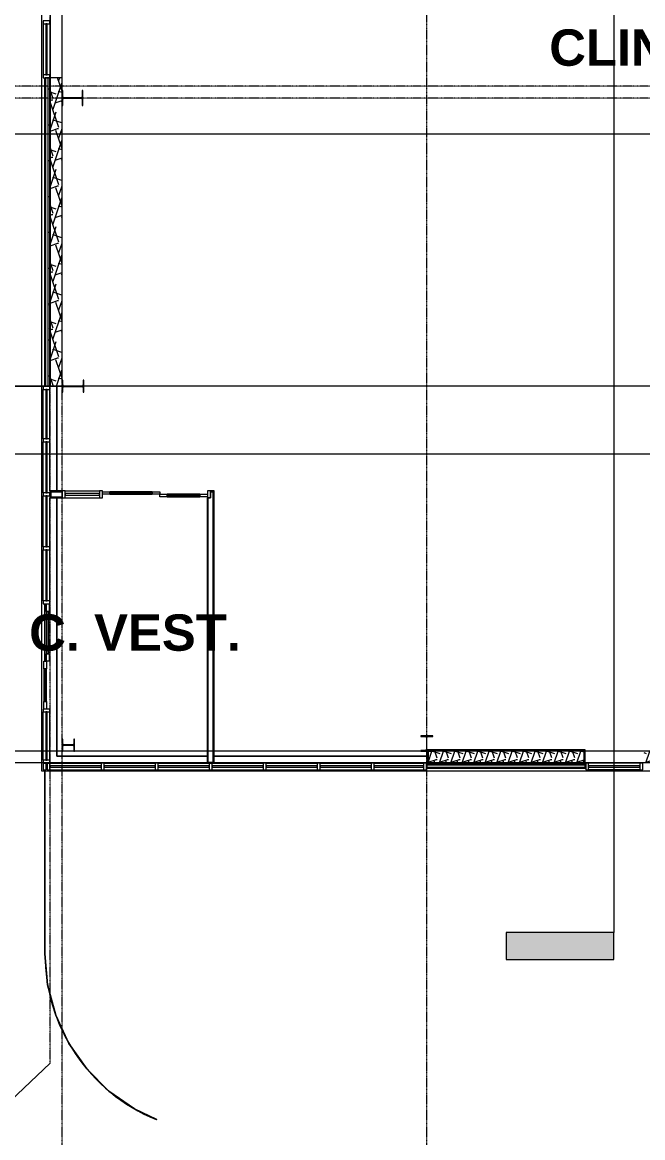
# Model space of a CAD drawing. Header units: inches. Extents: x 25369 to 33161, y -23509 to -20274.
# Drawn here: x 27972 to 28388, y -23046 to -22299 of the extents above; entities that cross this region are included whole.
import ezdxf

# ---------------------------------------------------------------- set-up
doc = ezdxf.new("R2010")
doc.units = ezdxf.units.IN
doc.header["$MEASUREMENT"] = 0
doc.linetypes.add('Grid Line 1_2_', pattern=[0.875, 0.5, -0.125, 0.125, -0.125])
for name, color, linetype, lineweight in [('A-DOOR', 31, 'Continuous', 9), ('A-FLOR', 192, 'Continuous', 9), ('A-GLAZ-CURT', 52, 'Continuous', 9), ('A-GLAZ-CWMG', 51, 'Continuous', 9), ('A-WALL', 113, 'Continuous', 9), ('A-WALL-PATT', 111, 'Continuous', 25), ('C-TOPO', 7, 'Continuous', 9), ('Conc', 7, 'Continuous', 13), ('G-ANNO-SYMB', 111, 'Continuous', 9), ('I-WALL', 2, 'Continuous', 9), ('L-SITE-WALL', 31, 'Continuous', 9), ('M-AREA-IDEN', 171, 'Continuous', 9), ('S-BEAM', 12, 'Continuous', 9), ('S-COLS', 52, 'Continuous', 9), ('S-GRID', 1, 'Continuous', 9)]:
    doc.layers.add(name, color=color, linetype=linetype, lineweight=lineweight)
doc.styles.add('Arial_B', font='arialbd.ttf', dxfattribs={"height": 24.354149})
pattern_1 = [(45, (5929.126, 0), (-19.00703, 19.00703), []), (45, (5929.126, 28.8), (-19.00703, 19.00703), [])]
pattern_2 = [(161.57, (5930.086, 0.96), (-7.6802237, -0.0009796), [0, -54.643, 6.067, 0]), (18.43, (5928.166, 0.96), (-7.6802237, 0.0009796), [0, -54.643, 6.067, 0]), (108.43, (5930.086, 0.96), (3.8382953, -19.20136532), [18.211, -42.499]), (71.57, (5928.166, 0.96), (3.8382953, 19.20136532), [18.211, -42.499])]
pattern_3 = [(0, (5929.126, 0), (30.72, 7.68), [2.534, -20.506, 2.534, -20.506, -122.88]), (0, (5929.126, 0), (30.72, 7.68), [-46.08, 2.534, -43.546, 2.534, -20.506, -53.76]), (0, (5929.126, 0), (30.72, 7.68), [-115.2, 2.534, -12.826, 2.534, -35.866]), (120, (5940.646, 3.84), (-22.0110751, 22.7643004), [2.534, -20.506, 2.534, -20.506, -122.88]), (120, (5940.646, 3.84), (-22.0110751, 22.7643004), [-46.08, 2.534, -43.546, 2.534, -20.506, -53.76]), (120, (5940.646, 3.84), (-22.0110751, 22.7643004), [-115.2, 2.534, -12.826, 2.534, -35.866]), (240, (5944.486, 19.2), (-8.7089249, -30.4443004), [2.534, -20.506, 2.534, -20.506, -122.88]), (240, (5944.486, 19.2), (-8.7089249, -30.4443004), [-46.08, 2.534, -43.546, 2.534, -20.506, -53.76]), (240, (5944.486, 19.2), (-8.7089249, -30.4443004), [-115.2, 2.534, -12.826, 2.534, -35.866])]
pattern_4 = [(0, (5929.126, 0), (0, 24), []), (90, (5929.126, 0), (-24, 1e-15), [])]
pattern_5 = [(0, (5929.126, 0), (61.44, 15.36), [2.534, -43.546, 2.534, -43.546, -245.76]), (0, (5929.126, 0), (61.44, 15.36), [-92.16, 2.534, -89.626, 2.534, -43.546, -107.52]), (0, (5929.126, 0), (61.44, 15.36), [-230.4, 2.534, -28.186, 2.534, -74.266]), (120, (5952.166, 7.68), (-44.02215, 45.528601), [2.534, -43.546, 2.534, -43.546, -245.76]), (120, (5952.166, 7.68), (-44.02215, 45.528601), [-92.16, 2.534, -89.626, 2.534, -43.546, -107.52]), (120, (5952.166, 7.68), (-44.02215, 45.528601), [-230.4, 2.534, -28.186, 2.534, -74.266]), (240, (5959.846, 38.4), (-17.41785, -60.888601), [2.534, -43.546, 2.534, -43.546, -245.76]), (240, (5959.846, 38.4), (-17.41785, -60.888601), [-92.16, 2.534, -89.626, 2.534, -43.546, -107.52]), (240, (5959.846, 38.4), (-17.41785, -60.888601), [-230.4, 2.534, -28.186, 2.534, -74.266])]

# ---------------------------------------------------------------- blocks, each defined once
blk = doc.blocks.new('Struct_Xcel_Sports Complex_rvt-2-Overall Floor Plan')
at = {"layer": 'A-FLOR', "color": 8}
for p, q in [((22066.14, -22613.05), (22066.14, -22542.93)), ((22066.14, -22790.8), (22066.14, -22617.8)), ((22166.77, -22790.8), (22066.14, -22790.8)), ((22314.02, -22790.8), (22171.52, -22790.8))]:
    blk.add_line(p, q, dxfattribs=at)
at = {"layer": 'L-SITE-WALL', "color": 8}
for p, q in [((22058.14, -22543.18), (22058.14, -22336.55)), ((22066.14, -22542.93), (22066.14, -22613.05)), ((22066.14, -22617.8), (22066.14, -22790.8)), ((22058.14, -22727.24), (22058.14, -22688.8)), ((22066.14, -22790.8), (22166.77, -22790.8)), ((22171.52, -22790.8), (22314.02, -22790.8)), ((22059.58, -22798.8), (22059.02, -22798.8)), ((22420.33, -22798.8), (22313.77, -22798.8))]:
    blk.add_line(p, q, dxfattribs=at)
blk = doc.blocks.new('Girt_C - 8_D-1405485-Overall Floor Plan')
at = {"layer": 'S-BEAM', "color": 8}
for p, q in [((22061.64, -21725.27), (22061.64, -22336.55)), ((22061.73, -21725.27), (22061.83, -21725.27)), ((22061.83, -21725.27), (22069.45, -21725.27)), ((22069.45, -21725.27), (22069.55, -21725.27)), ((22069.64, -21862.55), (22069.64, -21725.27)), ((22069.64, -22103.8), (22069.64, -21872.55)), ((22069.64, -22336.55), (22069.64, -22113.8))]:
    blk.add_line(p, q, dxfattribs=at)
blk = doc.blocks.new('W-Wide Flange-Column - B4_C-1389226-Overall Floor Plan')
at = {"layer": 'S-COLS'}
h = blk.add_hatch(dxfattribs=at)
h.set_pattern_fill('FP_19', color=8, style=0, pattern_type=2)
h.set_pattern_definition([(135, (-16854.176, -22073.765), (-19.00703, -19.00703), []), (135, (-16882.976, -22073.765), (-19.00703, -19.00703), [])])
h.paths.add_polyline_path([(4, -3.69), (0.84, -3.69), (0.35, -3.49), (0.14, -3), (0.14, 3), (0.35, 3.49), (0.84, 3.69), (4, 3.69), (4, 4.13), (-4, 4.13), (-4, 3.69), (-0.84, 3.69), (-0.35, 3.49), (-0.14, 3), (-0.14, -3), (-0.35, -3.49), (-0.84, -3.69), (-4, -3.69), (-4, -4.12), (4, -4.12)], flags=0)
at = {"layer": 'S-COLS', "color": 7, "lineweight": 13}
for p, q in [((4, 4.13), (-4, 4.13)), ((-4, 4.13), (-4, 3.69)), ((-4, 3.69), (-0.84, 3.69)), ((-0.14, 3), (-0.14, -3)), ((0.14, -3), (0.14, 3)), ((0.84, 3.69), (4, 3.69)), ((4, 3.69), (4, 4.13)), ((-0.84, -3.69), (-4, -3.69)), ((-4, -3.69), (-4, -4.12)), ((-4, -4.12), (4, -4.12)), ((4, -3.69), (0.84, -3.69)), ((4, -4.12), (4, -3.69))]:
    blk.add_line(p, q, dxfattribs=at)
for centre, start, end in [((-0.84, 3), 0, 90), ((0.84, 3), 90, 180), ((-0.84, -3), 270, 0), ((0.84, -3), 180, 270)]:
    blk.add_arc(centre, 0.691, start, end, dxfattribs=at)
blk = doc.blocks.new('Girt_C - 8_D-1405489-Overall Floor Plan')
at = {"layer": 'S-BEAM', "color": 8}
for p, q in [((22458.77, -22787.3), (22420.08, -22787.3)), ((22420.08, -22795.3), (22458.77, -22795.3))]:
    blk.add_line(p, q, dxfattribs=at)
blk = doc.blocks.new('W-Wide Flange-Column - B4_F-1389255-Overall Floor Plan')
at = {"layer": 'S-COLS'}
h = blk.add_hatch(dxfattribs=at)
h.set_pattern_fill('FP_22', color=8, style=0, pattern_type=2)
h.set_pattern_definition([(135, (-16613.926, -22076.89), (-19.00703, -19.00703), []), (135, (-16642.726, -22076.89), (-19.00703, -19.00703), [])])
h.paths.add_polyline_path([(4, -6.82), (0.84, -6.82), (0.35, -6.61), (0.14, -6.12), (0.14, 6.12), (0.35, 6.61), (0.84, 6.82), (4, 6.82), (4, 7.25), (-4, 7.25), (-4, 6.82), (-0.84, 6.82), (-0.35, 6.61), (-0.14, 6.12), (-0.14, -6.12), (-0.35, -6.61), (-0.84, -6.82), (-4, -6.82), (-4, -7.25), (4, -7.25)], flags=0)
at = {"layer": 'S-COLS', "color": 7, "lineweight": 13}
for p, q in [((4, 7.25), (-4, 7.25)), ((-4, 7.25), (-4, 6.82)), ((-4, 6.82), (-0.84, 6.82)), ((-0.14, 6.12), (-0.14, -6.12)), ((0.14, -6.12), (0.14, 6.12)), ((0.84, 6.82), (4, 6.82)), ((4, 6.82), (4, 7.25)), ((-0.84, -6.82), (-4, -6.82)), ((-4, -6.82), (-4, -7.25)), ((-4, -7.25), (4, -7.25)), ((4, -6.82), (0.84, -6.82)), ((4, -7.25), (4, -6.82))]:
    blk.add_line(p, q, dxfattribs=at)
for centre, start, end in [((-0.84, 6.12), 0, 90), ((0.84, 6.12), 90, 180), ((-0.84, -6.12), 270, 0), ((0.84, -6.12), 180, 270)]:
    blk.add_arc(centre, 0.691, start, end, dxfattribs=at)
blk = doc.blocks.new('Rectangular Mullion - Exterior 2_ x 4_5_-1142339-Overall Floor Plan')
at = {"layer": 'A-GLAZ-CWMG', "color": 7, "lineweight": 13}
for p, q in [((-2, 3), (0, 3)), ((-2, -1.5), (-2, 3)), ((0, 3), (0, -1.5)), ((0, -1.5), (-2, -1.5))]:
    blk.add_line(p, q, dxfattribs=at)
blk = doc.blocks.new('Rectangular Mullion - Exterior 2_ x 4_5_-1146635-Overall Floor Plan')
at = {"layer": 'A-GLAZ-CWMG', "color": 7, "lineweight": 13}
for p, q in [((0, 3), (-2, 3)), ((-2, 3), (-2, -1.5)), ((0, -1.5), (0, 3)), ((-2, -1.5), (0, -1.5))]:
    blk.add_line(p, q, dxfattribs=at)
blk = doc.blocks.new('System Panel - Glazed-frosted-1142378-Overall Floor Plan')
at = {"layer": 'A-GLAZ-CURT', "color": 7, "lineweight": 13}
for p, q in [((16.53125, -0.25), (-16.53125, -0.25)), ((-16.53125, -0.25), (-16.53125, -1.25)), ((-16.53125, -1.25), (16.53125, -1.25)), ((16.53125, -1.25), (16.53125, -0.25))]:
    blk.add_line(p, q, dxfattribs=at)
blk = doc.blocks.new('Rectangular Mullion - Exterior 2_ x 4_5_-1135321-Overall Floor Plan')
at = {"layer": 'A-GLAZ-CWMG', "color": 8}
for p, q in [((22278.7, -22795.43), (22311.77, -22795.43)), ((22278.7, -22799.93), (22311.77, -22799.93))]:
    blk.add_line(p, q, dxfattribs=at)
blk = doc.blocks.new('Rectangular Mullion - Exterior 2_ x 4_5_-1142379-Overall Floor Plan')
at = {"layer": 'A-GLAZ-CWMG', "color": 7, "lineweight": 13}
for p, q in [((-2, 3), (0, 3)), ((-2, -1.5), (-2, 3)), ((0, 3), (0, -1.5)), ((0, -1.5), (-2, -1.5))]:
    blk.add_line(p, q, dxfattribs=at)
blk = doc.blocks.new('Rectangular Mullion - Exterior 2_ x 4_5_-1142382-Overall Floor Plan')
at = {"layer": 'A-GLAZ-CWMG', "color": 7, "lineweight": 13}
for p, q in [((0, 3), (-2, 3)), ((-2, 3), (-2, -1.5)), ((0, -1.5), (0, 3)), ((-2, -1.5), (0, -1.5))]:
    blk.add_line(p, q, dxfattribs=at)
blk = doc.blocks.new('System Panel - Glazed-frosted-1142383-Overall Floor Plan')
at = {"layer": 'A-GLAZ-CURT', "color": 7, "lineweight": 13}
for p, q in [((17.09375, -0.25), (-17.09375, -0.25)), ((-17.09375, -0.25), (-17.09375, -1.25)), ((-17.09375, -1.25), (17.09375, -1.25)), ((17.09375, -1.25), (17.09375, -0.25))]:
    blk.add_line(p, q, dxfattribs=at)
blk = doc.blocks.new('Rectangular Mullion - Exterior 2_ x 4_5_-769211-Overall Floor Plan')
at = {"layer": 'A-GLAZ-CWMG', "color": 8}
for p, q in [((26281.52, -22759.18), (26281.52, -22724.99)), ((26286.02, -22759.18), (26286.02, -22724.99))]:
    blk.add_line(p, q, dxfattribs=at)
blk = doc.blocks.new('Rectangular Mullion - Exterior 2_ x 4_5_-827464-Overall Floor Plan')
at = {"layer": 'A-GLAZ-CWMG', "color": 7, "lineweight": 13}
for p, q in [((-1, 3), (1, 3)), ((-1, -1.5), (-1, 3)), ((1, 3), (1, -1.5)), ((1, -1.5), (-1, -1.5))]:
    blk.add_line(p, q, dxfattribs=at)
blk = doc.blocks.new('Rectangular Mullion - Exterior 2_ x 4_5_-V15-Overall Floor Plan')
at = {"layer": 'A-GLAZ-CWMG', "color": 8}
for p, q in [((22206.33, -22795.43), (22240.52, -22795.43)), ((22206.33, -22799.93), (22240.52, -22799.93))]:
    blk.add_line(p, q, dxfattribs=at)
blk = doc.blocks.new('Rectangular Mullion - Exterior 2_ x 4_5_-1115231-Overall Floor Plan')
at = {"layer": 'A-GLAZ-CWMG', "color": 7, "lineweight": 13}
for p, q in [((-1, 3), (1, 3)), ((-1, -1.5), (-1, 3)), ((1, 3), (1, -1.5)), ((1, -1.5), (-1, -1.5))]:
    blk.add_line(p, q, dxfattribs=at)
blk = doc.blocks.new('Rectangular Mullion - Exterior 2_ x 4_5_-V16-Overall Floor Plan')
at = {"layer": 'A-GLAZ-CWMG', "color": 8}
for p, q in [((22170.14, -22799.93), (22204.33, -22799.93)), ((22171.52, -22795.43), (22204.33, -22795.43))]:
    blk.add_line(p, q, dxfattribs=at)
blk = doc.blocks.new('System Panel - INSULATED LOW-E GLAZING _SEE ELEVATIONS FOR U-FACTOR_ SHGC_ _ LT_-827433-Overall Floor Plan')
at = {"layer": 'A-GLAZ-CURT', "color": 7, "lineweight": 13}
for p, q in [((17.09375, -0.25), (-17.09375, -0.25)), ((-17.09375, -0.25), (-17.09375, -1.25)), ((-17.09375, -1.25), (17.09375, -1.25)), ((17.09375, -1.25), (17.09375, -0.25))]:
    blk.add_line(p, q, dxfattribs=at)
at = {"layer": 'A-GLAZ-CURT', "color": 10}
for p, q in [((-17.09375, -1.25), (-17.09375, -0.25)), ((17.09375, -0.25), (-17.09375, -0.25)), ((-17.09375, -1.25), (17.09375, -1.25)), ((17.09375, -0.25), (17.09375, -1.25))]:
    blk.add_line(p, q, dxfattribs=at)
blk = doc.blocks.new('Rectangular Mullion - Exterior 2_ x 4_5_-769200-Overall Floor Plan')
at = {"layer": 'A-GLAZ-CWMG', "color": 8}
for p, q in [((24100.14, -22795.43), (24132.95, -22795.43)), ((24100.14, -22799.93), (24134.33, -22799.93))]:
    blk.add_line(p, q, dxfattribs=at)
blk = doc.blocks.new('System Panel - INSULATED LOW-E GLAZING _SEE ELEVATIONS FOR U-FACTOR_ SHGC_ _ LT_-1142345-Overall Floor Plan')
at = {"layer": 'A-GLAZ-CURT', "color": 7, "lineweight": 13}
for p, q in [((16.53125, 1.25), (-16.53125, 1.25)), ((-16.53125, 1.25), (-16.53125, 0.25)), ((-16.53125, 0.25), (16.53125, 0.25)), ((16.53125, 0.25), (16.53125, 1.25))]:
    blk.add_line(p, q, dxfattribs=at)
at = {"layer": 'A-GLAZ-CURT', "color": 10}
for p, q in [((-16.53125, 0.25), (-16.53125, 1.25)), ((16.53125, 1.25), (-16.53125, 1.25)), ((-16.53125, 0.25), (16.53125, 0.25)), ((16.53125, 1.25), (16.53125, 0.25))]:
    blk.add_line(p, q, dxfattribs=at)
blk = doc.blocks.new('Rectangular Mullion - Exterior 2_ x 4_5_-1135311-Overall Floor Plan')
at = {"layer": 'A-GLAZ-CWMG', "color": 8}
for p, q in [((26123.39, -22752.24), (26123.39, -22785.3)), ((26127.89, -22752.24), (26127.89, -22785.3))]:
    blk.add_line(p, q, dxfattribs=at)
blk = doc.blocks.new('Rectangular Mullion - Exterior 2_ x 4_5_-1142387-Overall Floor Plan')
at = {"layer": 'A-GLAZ-CWMG', "color": 7, "lineweight": 13}
for p, q in [((-2, 1.5), (0, 1.5)), ((-2, -3), (-2, 1.5)), ((0, 1.5), (0, -3)), ((0, -3), (-2, -3))]:
    blk.add_line(p, q, dxfattribs=at)
blk = doc.blocks.new('Rectangular Mullion - Exterior 2_ x 4_5_-1142372-Overall Floor Plan')
at = {"layer": 'A-GLAZ-CWMG', "color": 7, "lineweight": 13}
for p, q in [((0, 1.5), (-2, 1.5)), ((-2, 1.5), (-2, -3)), ((0, -3), (0, 1.5)), ((-2, -3), (0, -3))]:
    blk.add_line(p, q, dxfattribs=at)
blk = doc.blocks.new('System Panel - INSULATED LOW-E GLAZING _SEE ELEVATIONS FOR U-FACTOR_ SHGC_ _ LT_-827454-Overall Floor Plan')
at = {"layer": 'A-GLAZ-CURT', "color": 7, "lineweight": 13}
for p, q in [((17.09375, 1.25), (-17.09375, 1.25)), ((-17.09375, 1.25), (-17.09375, 0.25)), ((-17.09375, 0.25), (17.09375, 0.25)), ((17.09375, 0.25), (17.09375, 1.25))]:
    blk.add_line(p, q, dxfattribs=at)
at = {"layer": 'A-GLAZ-CURT', "color": 10}
for p, q in [((-17.09375, 0.25), (-17.09375, 1.25)), ((17.09375, 1.25), (-17.09375, 1.25)), ((-17.09375, 0.25), (17.09375, 0.25)), ((17.09375, 1.25), (17.09375, 0.25))]:
    blk.add_line(p, q, dxfattribs=at)
blk = doc.blocks.new('Rectangular Mullion - Exterior 2_ x 4_5_-V35-Overall Floor Plan')
at = {"layer": 'A-GLAZ-CWMG', "color": 8}
for p, q in [((22057.02, -22614.43), (22057.02, -22580.24)), ((22061.52, -22613.05), (22061.52, -22580.24))]:
    blk.add_line(p, q, dxfattribs=at)
blk = doc.blocks.new('Rectangular Mullion - Exterior 2_ x 4_5_-827470-Overall Floor Plan')
at = {"layer": 'A-GLAZ-CWMG', "color": 7, "lineweight": 13}
for p, q in [((-1, 1.5), (1, 1.5)), ((-1, -3), (-1, 1.5)), ((1, 1.5), (1, -3)), ((1, -3), (-1, -3))]:
    blk.add_line(p, q, dxfattribs=at)
blk = doc.blocks.new('Rectangular Mullion - Exterior 2_ x 4_5_-1135280-Overall Floor Plan')
at = {"layer": 'A-GLAZ-CWMG', "color": 8}
for p, q in [((26160.83, -22799.93), (26126.64, -22799.93)), ((26160.83, -22795.43), (26128.02, -22795.43))]:
    blk.add_line(p, q, dxfattribs=at)
blk = doc.blocks.new('Rectangular Mullion - Exterior 2_ x 4_5_-1142343-Overall Floor Plan')
at = {"layer": 'A-GLAZ-CWMG', "color": 7, "lineweight": 13}
for p, q in [((-1, 1.5), (1, 1.5)), ((-1, -3), (-1, 1.5)), ((1, 1.5), (1, -3)), ((1, -3), (-1, -3))]:
    blk.add_line(p, q, dxfattribs=at)
blk = doc.blocks.new('Rectangular Mullion - Exterior 2_ x 4_5_-1135330-Overall Floor Plan')
at = {"layer": 'A-GLAZ-CWMG', "color": 8}
for p, q in [((22057.02, -22686.8), (22057.02, -22652.62)), ((22061.52, -22686.8), (22061.52, -22652.62))]:
    blk.add_line(p, q, dxfattribs=at)
blk = doc.blocks.new('Sliding Door - one-1327198-Overall Floor Plan')
at = {"layer": 'A-DOOR', "color": 7, "lineweight": 13}
for p, q in [((-35.19, 2.5), (-30.19, 2.5)), ((-30.19, 0.75), (-35.19, 0.75)), ((-30.19, 2.5), (-30.19, 0.75)), ((-30.19, 1.25), (-30.19, 2)), ((-30.19, 2), (-1.75, 2)), ((-1.75, 1.25), (-30.19, 1.25)), ((-1.75, 2.5), (3.25, 2.5)), ((-1.75, 0.75), (-1.75, 2.5)), ((-1.75, 2), (-1.75, 1.25)), ((3.25, 0.75), (-1.75, 0.75)), ((3.25, 2.5), (3.25, 0.75)), ((3.25, -1), (3.25, 0.75)), ((3.25, 0.75), (8.25, 0.75)), ((8.25, 0.75), (8.25, -1)), ((8.25, -0.5), (8.25, 0.25)), ((8.25, 0.25), (30.19, 0.25)), ((30.19, -1), (30.19, 0.75)), ((30.19, 0.75), (35.19, 0.75)), ((30.19, 0.25), (30.19, -0.5)), ((8.25, -1), (3.25, -1)), ((30.19, -0.5), (8.25, -0.5)), ((35.19, -1), (30.19, -1))]:
    blk.add_line(p, q, dxfattribs=at)
at = {"layer": 'A-DOOR', "color": 8}
for p, q in [((-1.75, 2.5), (-30.19, 2.5)), ((-30.19, 0.75), (-1.75, 0.75)), ((30.19, 0.75), (8.25, 0.75)), ((8.25, -1), (30.19, -1))]:
    blk.add_line(p, q, dxfattribs=at)
blk = doc.blocks.new('System Panel - INSULATED LOW-E GLAZING _SEE ELEVATIONS FOR U-FACTOR_ SHGC_ _ LT_-1142391-Overall Floor Plan')
at = {"layer": 'A-GLAZ-CURT', "color": 7, "lineweight": 13}
for p, q in [((16.13, 1.25), (-16.13, 1.25)), ((-16.13, 1.25), (-16.13, 0.25)), ((-16.13, 0.25), (16.13, 0.25)), ((16.13, 0.25), (16.13, 1.25))]:
    blk.add_line(p, q, dxfattribs=at)
at = {"layer": 'A-GLAZ-CURT', "color": 10}
for p, q in [((-16.13, 0.25), (-16.13, 1.25)), ((16.13, 1.25), (-16.13, 1.25)), ((-16.13, 0.25), (16.13, 0.25)), ((16.13, 1.25), (16.13, 0.25))]:
    blk.add_line(p, q, dxfattribs=at)
blk = doc.blocks.new('Rectangular Mullion - Exterior 2_ x 4_5_-1135332-Overall Floor Plan')
at = {"layer": 'A-GLAZ-CWMG', "color": 8}
for p, q in [((22057.02, -22793.43), (22057.02, -22761.18)), ((22061.52, -22793.43), (22061.52, -22761.18))]:
    blk.add_line(p, q, dxfattribs=at)
blk = doc.blocks.new('Rectangular Mullion - Exterior 2_ x 4_5_-V80-Overall Floor Plan')
at = {"layer": 'A-GLAZ-CWMG', "color": 8}
for p, q in [((22057.02, -22300.37), (22057.02, -22334.55)), ((22061.52, -22300.37), (22061.52, -22334.55))]:
    blk.add_line(p, q, dxfattribs=at)
blk = doc.blocks.new('Rectangular Mullion - Exterior 2_ x 4_5_-1142359-Overall Floor Plan')
at = {"layer": 'A-GLAZ-CWMG', "color": 7, "lineweight": 13}
for p, q in [((-2, 1.5), (0, 1.5)), ((-2, -3), (-2, 1.5)), ((0, 1.5), (0, -3)), ((0, -3), (-2, -3))]:
    blk.add_line(p, q, dxfattribs=at)
blk = doc.blocks.new('Rectangular Mullion - Exterior 2_ x 4_5_-1142353-Overall Floor Plan')
at = {"layer": 'A-GLAZ-CWMG', "color": 7, "lineweight": 13}
for p, q in [((0, 1.5), (-2, 1.5)), ((-2, 1.5), (-2, -3)), ((0, -3), (0, 1.5)), ((-2, -3), (0, -3))]:
    blk.add_line(p, q, dxfattribs=at)
blk = doc.blocks.new('System Panel - Glazed-frosted-1367747-Overall Floor Plan')
at = {"layer": 'A-GLAZ-CURT', "color": 7, "lineweight": 13}
for p, q in [((17.09375, 1.25), (-17.09375, 1.25)), ((-17.09375, 1.25), (-17.09375, 0.25)), ((-17.09375, 0.25), (17.09375, 0.25)), ((17.09375, 0.25), (17.09375, 1.25))]:
    blk.add_line(p, q, dxfattribs=at)
blk = doc.blocks.new('Rectangular Mullion - Exterior 2_ x 4_5_-1060760-Overall Floor Plan')
at = {"layer": 'A-GLAZ-CWMG', "color": 8}
for p, q in [((25834.02, -22795.43), (25799.83, -22795.43)), ((25834.02, -22799.93), (25799.83, -22799.93))]:
    blk.add_line(p, q, dxfattribs=at)
blk = doc.blocks.new('Sliding Door - one-1327540-Overall Floor Plan')
at = {"layer": 'A-DOOR', "color": 7, "lineweight": 13}
for p, q in [((-35.19, 2.5), (-30.19, 2.5)), ((-30.19, 0.75), (-35.19, 0.75)), ((-30.19, 2.5), (-30.19, 0.75)), ((-30.19, 1.25), (-30.19, 2)), ((-30.19, 2), (-1.75, 2)), ((-1.75, 1.25), (-30.19, 1.25)), ((-1.75, 2.5), (3.25, 2.5)), ((-1.75, 0.75), (-1.75, 2.5)), ((-1.75, 2), (-1.75, 1.25)), ((3.25, 0.75), (-1.75, 0.75)), ((3.25, 2.5), (3.25, 0.75)), ((3.25, -1), (3.25, 0.75)), ((3.25, 0.75), (8.25, 0.75)), ((8.25, 0.75), (8.25, -1)), ((8.25, -0.5), (8.25, 0.25)), ((8.25, 0.25), (30.19, 0.25)), ((30.19, -1), (30.19, 0.75)), ((30.19, 0.75), (35.19, 0.75)), ((30.19, 0.25), (30.19, -0.5)), ((8.25, -1), (3.25, -1)), ((30.19, -0.5), (8.25, -0.5)), ((35.19, -1), (30.19, -1))]:
    blk.add_line(p, q, dxfattribs=at)
at = {"layer": 'A-DOOR', "color": 8}
for p, q in [((-1.75, 2.5), (-30.19, 2.5)), ((-30.19, 0.75), (-1.75, 0.75)), ((30.19, 0.75), (8.25, 0.75)), ((8.25, -1), (30.19, -1))]:
    blk.add_line(p, q, dxfattribs=at)
blk = doc.blocks.new('System Panel - INSULATED LOW-E GLAZING _SEE ELEVATIONS FOR U-FACTOR_ SHGC_ _ LT_-1327541-Overall Floor Plan')
at = {"layer": 'A-GLAZ-CURT', "color": 7, "lineweight": 13}
for p, q in [((11.5, -0.25), (-11.5, -0.25)), ((-11.5, -0.25), (-11.5, -1.25)), ((-11.5, -1.25), (11.5, -1.25)), ((11.5, -1.25), (11.5, -0.25))]:
    blk.add_line(p, q, dxfattribs=at)
at = {"layer": 'A-GLAZ-CURT', "color": 10}
for p, q in [((-11.5, -1.25), (-11.5, -0.25)), ((11.5, -0.25), (-11.5, -0.25)), ((-11.5, -1.25), (11.5, -1.25)), ((11.5, -0.25), (11.5, -1.25))]:
    blk.add_line(p, q, dxfattribs=at)
blk = doc.blocks.new('Rectangular Mullion - Exterior 2_ x 4_5_-1327537-Overall Floor Plan')
at = {"layer": 'A-GLAZ-CWMG', "color": 8}
for p, q in [((22071.64, -22613.18), (22094.64, -22613.18)), ((22071.64, -22617.68), (22094.64, -22617.68))]:
    blk.add_line(p, q, dxfattribs=at)
blk = doc.blocks.new('Rectangular Mullion - Exterior 2_ x 4_5_-1142494-Overall Floor Plan')
at = {"layer": 'A-GLAZ-CWMG', "color": 7, "lineweight": 13}
for p, q in [((-2, 3), (0, 3)), ((-2, -1.5), (-2, 3)), ((0, 3), (0, -1.5)), ((0, -1.5), (-2, -1.5))]:
    blk.add_line(p, q, dxfattribs=at)
blk = doc.blocks.new('Rectangular Mullion - Exterior 2_ x 4_5_-1327247-Overall Floor Plan')
at = {"layer": 'A-GLAZ-CWMG', "color": 7, "lineweight": 13}
for p, q in [((0, 3), (-2, 3)), ((-2, 3), (-2, -1.5)), ((0, -1.5), (0, 3)), ((-2, -1.5), (0, -1.5))]:
    blk.add_line(p, q, dxfattribs=at)
blk = doc.blocks.new('Section - 3_32_ x 3_8_-18514-Overall Floor Plan')
at = {"layer": 'G-ANNO-SYMB'}
blk.add_hatch(color=256, dxfattribs=at).paths.add_polyline_path([(0, 0.375), (0, 0), (-0.09375, 0), (-0.09375, 0.375)], flags=0)
for p, q in [((0, 0.375), (-0.09375, 0.375)), ((-0.09375, 0.375), (-0.09375, 0)), ((0, 0), (0, 0.375)), ((-0.09375, 0), (0, 0))]:
    blk.add_line(p, q, dxfattribs=at)

msp = doc.modelspace()

# ---------------------------------------------------------------- hatches: boundary and pattern name
at = {"layer": 'A-WALL-PATT', "lineweight": 9}
h = msp.add_hatch(dxfattribs=at)
h.set_pattern_fill('FP_21', color=8, style=0, pattern_type=2)
h.set_pattern_definition(pattern_4)
h.paths.add_polyline_path([(27989.27, -22542.93), (27990.27, -22542.93), (27990.27, -22336.55), (27989.27, -22336.55), (27989.27, -22491.73)], flags=0)
h = msp.add_hatch(dxfattribs=at)
h.set_pattern_fill('FP_20', color=8, style=0, pattern_type=2)
h.set_pattern_definition(pattern_3)
h.paths.add_polyline_path([(27990.27, -22542.93), (27990.77, -22542.93), (27990.77, -22336.55), (27990.27, -22336.55), (27990.27, -22491.73)], flags=0)
h = msp.add_hatch(dxfattribs=at)
h.set_pattern_fill('FP_18', color=8, style=0, pattern_type=2)
h.set_pattern_definition(pattern_2)
h.paths.add_polyline_path([(27998.77, -22542.93), (27998.77, -22336.55), (27990.77, -22336.55), (27990.77, -22542.93)], flags=0)
h = msp.add_hatch(dxfattribs=at)
h.set_pattern_fill('FP_17', color=8, style=0, pattern_type=2)
h.set_pattern_definition(pattern_5)
h.paths.add_polyline_path([(28096.52, -22795.43), (28100.64, -22795.43), (28100.64, -22613.68), (28100.02, -22613.68), (28100.02, -22794.8), (28096.52, -22794.8)], flags=0)
h = msp.add_hatch(dxfattribs=at)
h.set_pattern_fill('FP_17', color=8, style=0, pattern_type=2)
h.set_pattern_definition(pattern_5)
h.paths.add_polyline_path([(28095.89, -22795.43), (28096.52, -22795.43), (28096.52, -22617.8), (28095.89, -22617.8), (28095.89, -22724.13)], flags=0)
h = msp.add_hatch(dxfattribs=at)
h.set_pattern_fill('FP_18', color=8, style=0, pattern_type=2)
h.set_pattern_definition(pattern_2)
h.paths.add_polyline_path([(28348.45, -22795.3), (28348.45, -22787.3), (28243.89, -22787.3), (28243.89, -22795.3), (28292.53, -22795.3)], flags=0)
h.paths.add_polyline_path([(28388.64, -22795.3), (28739.08, -22795.3), (28739.08, -22787.3), (28388.64, -22787.3)], flags=0)
h = msp.add_hatch(dxfattribs=at)
h.set_pattern_fill('FP_20', color=8, style=0, pattern_type=2)
h.set_pattern_definition(pattern_3)
h.paths.add_polyline_path([(28397.8, -22795.8), (28739.08, -22795.8), (28739.08, -22795.3), (28388.64, -22795.3), (28388.64, -22795.8)], flags=0)
h.paths.add_polyline_path([(28348.45, -22795.8), (28348.45, -22795.3), (28243.89, -22795.3), (28243.89, -22795.8), (28292.53, -22795.8)], flags=0)
h = msp.add_hatch(dxfattribs=at)
h.set_pattern_fill('FP_21', color=8, style=0, pattern_type=2)
h.set_pattern_definition(pattern_4)
h.paths.add_polyline_path([(28292.53, -22796.8), (28348.45, -22796.8), (28348.45, -22795.8), (28243.89, -22795.8), (28243.89, -22796.8), (28257.43, -22796.8)], flags=0)
h.paths.add_polyline_path([(28388.64, -22796.8), (28739.08, -22796.8), (28739.08, -22795.8), (28388.64, -22795.8)], flags=0)
at = {"layer": 'S-COLS'}
h = msp.add_hatch(dxfattribs=at)
h.set_pattern_fill('FP_15', color=8, style=0, pattern_type=2)
h.set_pattern_definition(pattern_1)
h.paths.add_polyline_path([(28012.33, -22355.05), (28012.77, -22355.05), (28012.77, -22345.05), (28012.33, -22345.05), (28012.33, -22349.22), (28012.13, -22349.71), (28011.64, -22349.91), (27999.89, -22349.91), (27999.4, -22349.71), (27999.2, -22349.22), (27999.2, -22345.05), (27998.77, -22345.05), (27998.77, -22355.05), (27999.2, -22355.05), (27999.2, -22350.89), (27999.4, -22350.4), (27999.89, -22350.2), (28011.64, -22350.2), (28012.13, -22350.4), (28012.33, -22350.89)], flags=0)
h = msp.add_hatch(dxfattribs=at)
h.set_pattern_fill('FP_15', color=8, style=0, pattern_type=2)
h.set_pattern_definition(pattern_1)
h.paths.add_polyline_path([(28239.02, -22787.3), (28247.02, -22787.3), (28247.02, -22786.87), (28243.85, -22786.87), (28243.36, -22786.67), (28243.16, -22786.18), (28243.16, -22778.18), (28243.36, -22777.69), (28243.85, -22777.49), (28247.02, -22777.49), (28247.02, -22777.05), (28239.02, -22777.05), (28239.02, -22777.49), (28242.18, -22777.49), (28242.67, -22777.69), (28242.87, -22778.18), (28242.87, -22786.18), (28242.67, -22786.67), (28242.18, -22786.87), (28239.02, -22786.87)], flags=0)

# ---------------------------------------------------------------- linework, layer by layer
at = {"layer": 'A-WALL', "color": 7, "lineweight": 13}
for p, q in [((27998.77, -22336.55), (27987.45, -22336.55)), ((27987.45, -22336.55), (27987.45, -22542.93)), ((27987.77, -22336.55), (27987.77, -22542.93)), ((27989.27, -22336.55), (27989.27, -22542.93)), ((27990.27, -22336.55), (27990.27, -22542.93)), ((27990.77, -22336.55), (27990.77, -22542.93)), ((27998.77, -22539.05), (27998.77, -22336.55)), ((27987.45, -22542.93), (27998.77, -22542.93)), ((27991.27, -22613.68), (27991.27, -22617.18)), ((27991.27, -22613.68), (27998.77, -22613.68)), ((28098.14, -22613.68), (28100.02, -22613.68)), ((28100.02, -22794.8), (28100.02, -22613.68)), ((27991.27, -22617.18), (27998.77, -22617.18)), ((28096.52, -22794.8), (28096.52, -22617.8)), ((28349.2, -22786.55), (28243.14, -22786.55)), ((28243.14, -22786.55), (28243.14, -22798.62)), ((28349.2, -22798.62), (28349.2, -22786.55)), ((28243.89, -22787.3), (28243.89, -22796.8)), ((28348.45, -22787.3), (28243.89, -22787.3)), ((28348.45, -22796.8), (28348.45, -22787.3)), ((28096.52, -22794.8), (28100.02, -22794.8)), ((28349.2, -22796.8), (28243.14, -22796.8)), ((28349.2, -22798.3), (28243.14, -22798.3)), ((28243.14, -22798.62), (28349.2, -22798.62)), ((28348.45, -22795.3), (28243.89, -22795.3)), ((28348.45, -22795.8), (28243.89, -22795.8))]:
    msp.add_line(p, q, dxfattribs=at)
at = {"layer": 'C-TOPO', "color": 8}
for p, q in [((27912.36, -22542.93), (27987.27, -22542.93)), ((27987.27, -22542.93), (27912.36, -22542.93)), ((27987.27, -22542.93), (27987.27, -22543.18)), ((27987.27, -22543.18), (27987.27, -22542.93)), ((27987.27, -22688.8), (27987.27, -22727.24)), ((27987.27, -22727.24), (27987.27, -22688.8)), ((27987.27, -22799.93), (27987.27, -22923.08)), ((27987.27, -22923.08), (27987.27, -22799.93)), ((27987.27, -22923.08), (27989.09, -22943.92)), ((27989.09, -22943.92), (27987.27, -22923.08)), ((27989.09, -22943.92), (27994.5, -22964.13)), ((27994.5, -22964.13), (27989.09, -22943.92)), ((27994.5, -22964.13), (28003.34, -22983.08)), ((28003.34, -22983.08), (27994.5, -22964.13)), ((28003.34, -22983.08), (28015.34, -23000.22)), ((28015.34, -23000.22), (28003.34, -22983.08)), ((28015.34, -23000.22), (28030.13, -23015.01)), ((28030.13, -23015.01), (28015.34, -23000.22)), ((28030.13, -23015.01), (28047.27, -23027.01)), ((28047.27, -23027.01), (28030.13, -23015.01)), ((28047.27, -23027.01), (28062.26, -23034)), ((28062.26, -23034), (28047.27, -23027.01))]:
    msp.add_line(p, q, dxfattribs=at)
at = {"layer": 'Conc', "color": 8, "lineweight": 9}
for p, q in [((27912.36, -22542.93), (27987.27, -22542.93)), ((27987.27, -22799.93), (27987.27, -22923.09))]:
    msp.add_line(p, q, dxfattribs=at)
msp.add_arc((28107.27, -22923.09), 120, 180, 247.72043, dxfattribs=at)
at = {"layer": 'G-ANNO-SYMB'}
for p, q in [((28368.3, -20694.34), (28368.3, -22908.84)), ((32512.73, -22374.36), (27926.42, -22374.36)), ((32512.73, -22588.63), (27922.79, -22588.63))]:
    msp.add_line(p, q, dxfattribs=at)
at = {"layer": 'I-WALL', "color": 7, "lineweight": 13}
for p, q in [((27998.77, -22613.05), (27990.64, -22613.05)), ((27990.64, -22613.05), (27990.64, -22617.8)), ((27998.77, -22617.8), (27998.77, -22613.05)), ((28100.64, -22613.05), (28098.14, -22613.05)), ((28098.14, -22613.05), (28098.14, -22617.8)), ((28100.64, -22795.43), (28100.64, -22613.05)), ((27990.64, -22617.8), (27998.77, -22617.8)), ((28095.89, -22617.8), (28095.89, -22795.43)), ((28098.14, -22617.8), (28095.89, -22617.8)), ((28095.89, -22795.43), (28100.64, -22795.43))]:
    msp.add_line(p, q, dxfattribs=at)
at = {"layer": 'L-SITE-WALL', "color": 8}
for p, q in [((27985.27, -22800.8), (27985.27, -20889.55)), ((27987.27, -22336.55), (27987.27, -22543.18)), ((27987.27, -22688.8), (27987.27, -22727.24)), ((28569.95, -22800.8), (27985.27, -22800.8)), ((27988.14, -22798.8), (27988.7, -22798.8)), ((28242.89, -22798.8), (28349.45, -22798.8))]:
    msp.add_line(p, q, dxfattribs=at)
at = {"layer": 'S-COLS', "color": 7, "lineweight": 13}
for p, q in [((27999.2, -22345.05), (27998.77, -22345.05)), ((27998.77, -22345.05), (27998.77, -22355.05)), ((27999.2, -22349.22), (27999.2, -22345.05)), ((28012.77, -22345.05), (28012.33, -22345.05)), ((28012.33, -22345.05), (28012.33, -22349.22)), ((28012.77, -22355.05), (28012.77, -22345.05)), ((27999.2, -22355.05), (27999.2, -22350.89)), ((28011.64, -22349.91), (27999.89, -22349.91)), ((27999.89, -22350.2), (28011.64, -22350.2)), ((28012.33, -22350.89), (28012.33, -22355.05)), ((27998.77, -22355.05), (27999.2, -22355.05)), ((28012.33, -22355.05), (28012.77, -22355.05)), ((28247.02, -22777.05), (28239.02, -22777.05)), ((28239.02, -22777.05), (28239.02, -22777.49)), ((28239.02, -22777.49), (28242.18, -22777.49)), ((28242.87, -22778.18), (28242.87, -22786.18)), ((28243.16, -22786.18), (28243.16, -22778.18)), ((28243.85, -22777.49), (28247.02, -22777.49)), ((28247.02, -22777.49), (28247.02, -22777.05)), ((28242.18, -22786.87), (28239.02, -22786.87)), ((28239.02, -22786.87), (28239.02, -22787.3)), ((28239.02, -22787.3), (28247.02, -22787.3)), ((28247.02, -22786.87), (28243.85, -22786.87)), ((28247.02, -22787.3), (28247.02, -22786.87))]:
    msp.add_line(p, q, dxfattribs=at)
for centre, start, end in [((27999.89, -22349.22), 180, 270), ((27999.89, -22350.89), 90, 180), ((28011.64, -22349.22), 270, 0), ((28011.64, -22350.89), 0, 90), ((28242.18, -22778.18), 0, 90), ((28243.85, -22778.18), 90, 180), ((28242.18, -22786.18), 270, 0), ((28243.85, -22786.18), 180, 270)]:
    msp.add_arc(centre, 0.691, start, end, dxfattribs=at)
at = {"layer": 'S-GRID', "linetype": 'Grid Line 1_2_'}
for p, q in [((27998.77, -23155.1), (27998.77, -20370)), ((28243.02, -23155.1), (28243.02, -20370)), ((27990.77, -22996.34), (27990.77, -20466)), ((28694.14, -22342.05), (27496.49, -22342.05)), ((28694.14, -22350.05), (27400.49, -22350.05)), ((32356.47, -22543.05), (27400.49, -22543.05)), ((32648.19, -22543.05), (27719.33, -22543.05)), ((32356.47, -22787.3), (27400.49, -22787.3)), ((32648.19, -22787.3), (27719.33, -22787.3)), ((32260.47, -22795.3), (27496.49, -22795.3)), ((32552.19, -22795.3), (27844.64, -22795.3))]:
    msp.add_line(p, q, dxfattribs=at)
at = {"layer": 'S-GRID'}
msp.add_line((27990.77, -22996.34), (27873.96, -23107.1), dxfattribs=at)

# ---------------------------------------------------------------- block references
at = {"color": 250, "lineweight": 5}
msp.add_blockref('Struct_Xcel_Sports Complex_rvt-2-Overall Floor Plan', (5929.13, 0), dxfattribs=at)
at = {"layer": 'A-DOOR', "color": 8}
msp.add_blockref('Sliding Door - one-1327540-Overall Floor Plan', (28060.95, -22616.18), dxfattribs=at)
at = {"layer": 'A-DOOR', "color": 8, "rotation": 270.0000000000001}
msp.add_blockref('Sliding Door - one-1327198-Overall Floor Plan', (27987.64, -22723.99), dxfattribs=at)
at = {"layer": 'A-GLAZ-CURT', "color": 10}
for name, p, rotation in [('System Panel - INSULATED LOW-E GLAZING _SEE ELEVATIONS FOR U-FACTOR_ SHGC_ _ LT_-827433-Overall Floor Plan', (27987.64, -22317.46), 89.99999999996285), ('System Panel - INSULATED LOW-E GLAZING _SEE ELEVATIONS FOR U-FACTOR_ SHGC_ _ LT_-1142345-Overall Floor Plan', (27987.64, -22561.71), 270.0000000000001), ('System Panel - INSULATED LOW-E GLAZING _SEE ELEVATIONS FOR U-FACTOR_ SHGC_ _ LT_-827454-Overall Floor Plan', (27987.64, -22597.33), 270.0000000000001), ('System Panel - INSULATED LOW-E GLAZING _SEE ELEVATIONS FOR U-FACTOR_ SHGC_ _ LT_-1327541-Overall Floor Plan', (28012.27, -22616.18), 180), ('System Panel - INSULATED LOW-E GLAZING _SEE ELEVATIONS FOR U-FACTOR_ SHGC_ _ LT_-827454-Overall Floor Plan', (27987.64, -22633.52), 270.0000000000001), ('System Panel - INSULATED LOW-E GLAZING _SEE ELEVATIONS FOR U-FACTOR_ SHGC_ _ LT_-827454-Overall Floor Plan', (27987.64, -22669.71), 270.0000000000001), ('System Panel - INSULATED LOW-E GLAZING _SEE ELEVATIONS FOR U-FACTOR_ SHGC_ _ LT_-1142391-Overall Floor Plan', (27987.64, -22777.3), 270.0000000000001), ('System Panel - INSULATED LOW-E GLAZING _SEE ELEVATIONS FOR U-FACTOR_ SHGC_ _ LT_-827433-Overall Floor Plan', (28007.8, -22798.43), 180), ('System Panel - INSULATED LOW-E GLAZING _SEE ELEVATIONS FOR U-FACTOR_ SHGC_ _ LT_-827433-Overall Floor Plan', (28043.99, -22798.43), 180), ('System Panel - INSULATED LOW-E GLAZING _SEE ELEVATIONS FOR U-FACTOR_ SHGC_ _ LT_-827433-Overall Floor Plan', (28080.17, -22798.43), 180)]:
    msp.add_blockref(name, p, dxfattribs=dict(at, rotation=rotation))
at = {"layer": 'A-GLAZ-CURT', "color": 8, "rotation": 180}
for name, p in [('System Panel - Glazed-frosted-1142383-Overall Floor Plan', (28116.36, -22798.43)), ('System Panel - Glazed-frosted-1142383-Overall Floor Plan', (28152.55, -22798.43)), ('System Panel - Glazed-frosted-1142383-Overall Floor Plan', (28188.74, -22798.43)), ('System Panel - Glazed-frosted-1142378-Overall Floor Plan', (28224.36, -22798.43))]:
    msp.add_blockref(name, p, dxfattribs=at)
at = {"layer": 'A-GLAZ-CURT', "color": 8}
msp.add_blockref('System Panel - Glazed-frosted-1367747-Overall Floor Plan', (28368.55, -22798.43), dxfattribs=at)
at = {"layer": 'A-GLAZ-CWMG', "color": 8, "extrusion": (0, 0, -1)}
for name, p, rotation in [('Rectangular Mullion - Exterior 2_ x 4_5_-1142339-Overall Floor Plan', (-27987.64, -22298.37), 90.00000000003713), ('Rectangular Mullion - Exterior 2_ x 4_5_-827470-Overall Floor Plan', (-27987.64, -22579.24), 269.9999999999999), ('Rectangular Mullion - Exterior 2_ x 4_5_-1142343-Overall Floor Plan', (-27987.64, -22615.43), 269.9999999999999), ('Rectangular Mullion - Exterior 2_ x 4_5_-1142343-Overall Floor Plan', (-27987.64, -22651.62), 269.9999999999999), ('Rectangular Mullion - Exterior 2_ x 4_5_-1142343-Overall Floor Plan', (-27987.64, -22687.8), 269.9999999999999), ('Rectangular Mullion - Exterior 2_ x 4_5_-1142343-Overall Floor Plan', (-27987.64, -22760.18), 269.9999999999999), ('Rectangular Mullion - Exterior 2_ x 4_5_-1142387-Overall Floor Plan', (-27987.64, -22795.43), 269.9999999999999), ('Rectangular Mullion - Exterior 2_ x 4_5_-1142359-Overall Floor Plan', (-28387.64, -22798.43), 180)]:
    msp.add_blockref(name, p, dxfattribs=dict(at, rotation=rotation))
at = {"layer": 'A-GLAZ-CWMG', "color": 8}
for name, p in [('Rectangular Mullion - Exterior 2_ x 4_5_-V80-Overall Floor Plan', (5929.13, 0)), ('Rectangular Mullion - Exterior 2_ x 4_5_-V35-Overall Floor Plan', (5929.13, 0)), ('Rectangular Mullion - Exterior 2_ x 4_5_-1327537-Overall Floor Plan', (5929.13, 0)), ('Rectangular Mullion - Exterior 2_ x 4_5_-1327247-Overall Floor Plan', (28098.14, -22616.18)), ('Rectangular Mullion - Exterior 2_ x 4_5_-1135330-Overall Floor Plan', (5929.13, 0)), ('Rectangular Mullion - Exterior 2_ x 4_5_-1135332-Overall Floor Plan', (5929.13, 0)), ('Rectangular Mullion - Exterior 2_ x 4_5_-V15-Overall Floor Plan', (5784.38, 0)), ('Rectangular Mullion - Exterior 2_ x 4_5_-V15-Overall Floor Plan', (5820.56, 0)), ('Rectangular Mullion - Exterior 2_ x 4_5_-769200-Overall Floor Plan', (3962.94, 0)), ('Rectangular Mullion - Exterior 2_ x 4_5_-V16-Overall Floor Plan', (5929.13, 0)), ('Rectangular Mullion - Exterior 2_ x 4_5_-V15-Overall Floor Plan', (5929.13, 0)), ('Rectangular Mullion - Exterior 2_ x 4_5_-1135321-Overall Floor Plan', (5929.13, 0)), ('Rectangular Mullion - Exterior 2_ x 4_5_-1142382-Overall Floor Plan', (28242.89, -22798.43)), ('Rectangular Mullion - Exterior 2_ x 4_5_-1060760-Overall Floor Plan', (2551.63, 0))]:
    msp.add_blockref(name, p, dxfattribs=at)
for name, p, rotation in [('Rectangular Mullion - Exterior 2_ x 4_5_-1146635-Overall Floor Plan', (27987.64, -22336.55), 269.9999999999629), ('Rectangular Mullion - Exterior 2_ x 4_5_-1142372-Overall Floor Plan', (27987.64, -22543.18), 90.00000000000006), ('Rectangular Mullion - Exterior 2_ x 4_5_-1135311-Overall Floor Plan', (54114.03, -45330.48), 180), ('Rectangular Mullion - Exterior 2_ x 4_5_-1135280-Overall Floor Plan', (50786.07, 3510.21), 270), ('Rectangular Mullion - Exterior 2_ x 4_5_-769211-Overall Floor Plan', (50930.82, 3486.09), 270), ('Rectangular Mullion - Exterior 2_ x 4_5_-1142353-Overall Floor Plan', (28349.45, -22798.43), 180)]:
    msp.add_blockref(name, p, dxfattribs=dict(at, rotation=rotation))
at = {"layer": 'A-GLAZ-CWMG', "color": 8, "extrusion": (0, 0, -1)}
for name, p in [('Rectangular Mullion - Exterior 2_ x 4_5_-1142494-Overall Floor Plan', (-27998.77, -22616.18)), ('Rectangular Mullion - Exterior 2_ x 4_5_-1115231-Overall Floor Plan', (-28024.77, -22616.18)), ('Rectangular Mullion - Exterior 2_ x 4_5_-1142379-Overall Floor Plan', (-27986.14, -22798.43)), ('Rectangular Mullion - Exterior 2_ x 4_5_-1115231-Overall Floor Plan', (-27989.7, -22798.43)), ('Rectangular Mullion - Exterior 2_ x 4_5_-1115231-Overall Floor Plan', (-28025.89, -22798.43)), ('Rectangular Mullion - Exterior 2_ x 4_5_-1115231-Overall Floor Plan', (-28062.08, -22798.43)), ('Rectangular Mullion - Exterior 2_ x 4_5_-1115231-Overall Floor Plan', (-28098.27, -22798.43)), ('Rectangular Mullion - Exterior 2_ x 4_5_-1115231-Overall Floor Plan', (-28134.45, -22798.43)), ('Rectangular Mullion - Exterior 2_ x 4_5_-1115231-Overall Floor Plan', (-28170.64, -22798.43)), ('Rectangular Mullion - Exterior 2_ x 4_5_-827464-Overall Floor Plan', (-28206.83, -22798.43))]:
    msp.add_blockref(name, p, dxfattribs=at)
at = {"layer": 'G-ANNO-SYMB', "xscale": 191.9999999999999, "yscale": 191.9999999999999, "zscale": 191.9999999999999, "rotation": 89.99999999999947}
msp.add_blockref('Section - 3_32_ x 3_8_-18514-Overall Floor Plan', (28368.3, -22908.84), dxfattribs=at)
at = {"layer": 'S-BEAM', "color": 8}
for name in ['Girt_C - 8_D-1405485-Overall Floor Plan', 'Girt_C - 8_D-1405489-Overall Floor Plan']:
    msp.add_blockref(name, (5929.13, 0), dxfattribs=at)
at = {"layer": 'S-COLS', "color": 8, "rotation": 269.9999999999997}
for name, p in [('W-Wide Flange-Column - B4_F-1389255-Overall Floor Plan', (28006.02, -22543.05)), ('W-Wide Flange-Column - B4_C-1389226-Overall Floor Plan', (28002.89, -22783.3))]:
    msp.add_blockref(name, p, dxfattribs=at)

# ---------------------------------------------------------------- texts
at = {"layer": 'M-AREA-IDEN', "char_height": 24.354, "attachment_point": 2, "line_spacing_factor": 0.938532, "style": 'Arial_B'}
for s, insert, width in [('CLINIC', (28381.76, -22304.1), 131.616), ('C. VEST.', (28047.64, -22695.83), 164.16)]:
    msp.add_mtext(s, dxfattribs=dict(at, insert=insert, width=width))

doc.saveas('drawing.dxf')
